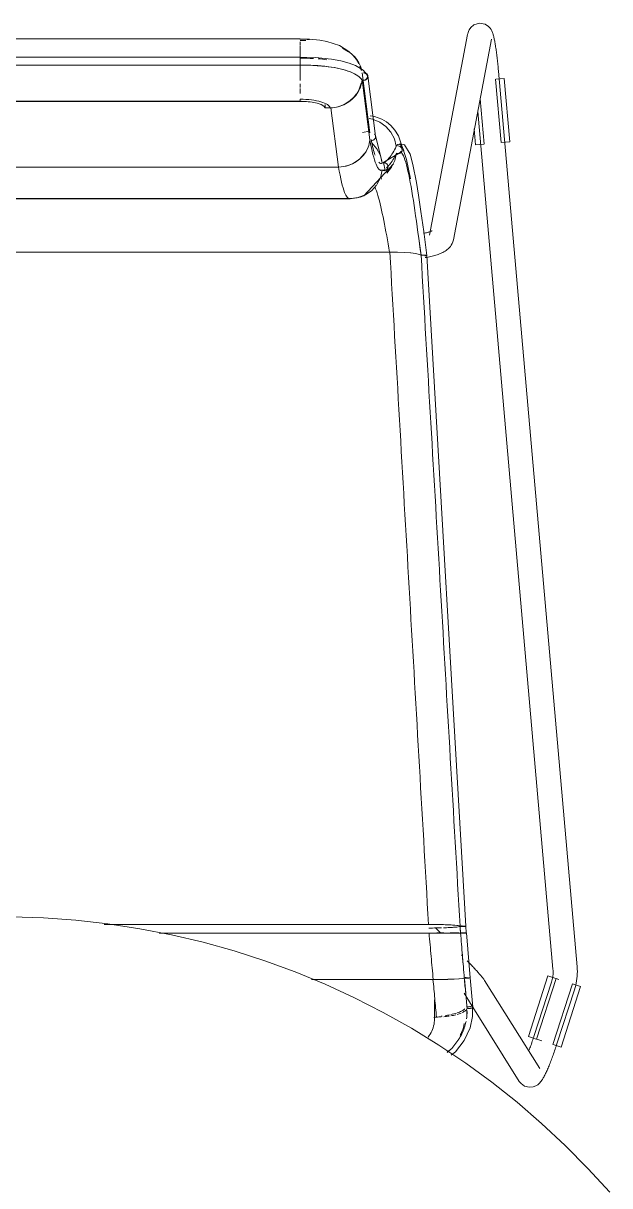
# Model space of a CAD drawing. Header units: millimetres. Extents: x 155920 to 295199, y -4084 to 97293.
# Drawn here: x 224784 to 225074, y 31574 to 32149 of the extents above; entities that cross this region are included whole.
import ezdxf

# ---------------------------------------------------------------- set-up
doc = ezdxf.new("R2010")
doc.units = ezdxf.units.MM
doc.header["$MEASUREMENT"] = 0
doc.layers.add('I-FURN', color=8, linetype='CONTINUOUS', lineweight=9)

msp = doc.modelspace()

# ---------------------------------------------------------------- linework, layer by layer
at = {"layer": 'I-FURN'}
for p, q in [((225006.89, 32148.3), (225009.64, 32149.14)), ((225009.64, 32149.14), (225012.41, 32148.65)), ((225012.41, 32148.65), (225014.06, 32147.61)), ((225003.76, 32143.55), (224984.94, 32044.26)), ((225003.84, 32143.96), (225003.76, 32143.55)), ((225003.98, 32144.48), (225003.84, 32143.96)), ((225004.19, 32145.1), (225003.98, 32144.48)), ((225004.57, 32145.9), (225004.19, 32145.1)), ((225005.32, 32146.98), (225004.57, 32145.9)), ((225006.89, 32148.3), (225005.32, 32146.98)), ((225014.06, 32147.61), (225014.91, 32146.71)), ((225014.91, 32146.71), (225015.39, 32146)), ((225015.39, 32146), (225015.7, 32145.44)), ((225015.7, 32145.44), (225015.91, 32144.97)), ((225015.91, 32144.97), (225016.08, 32144.54)), ((225016.08, 32144.54), (225016.22, 32144.13)), ((225016.22, 32144.13), (225016.35, 32143.74)), ((225016.35, 32143.74), (225016.46, 32143.34)), ((225016.46, 32143.34), (225016.57, 32142.94)), ((225016.57, 32142.94), (225016.67, 32142.53)), ((224920.85, 32141.36), (224626, 32141.36)), ((224920.85, 32141.19), (224920.85, 32141.36)), ((224925.37, 32141.28), (224920.85, 32141.36)), ((224920.85, 32141.34), (224920.85, 32141.06)), ((224920.85, 32139.87), (224920.85, 32138.12)), ((224920.85, 32137.84), (224920.85, 32135.26)), ((224930.58, 32140.76), (224925.37, 32141.28)), ((224934.08, 32140.11), (224930.58, 32140.76)), ((224940.23, 32138.09), (224934.08, 32140.11)), ((224944.94, 32135.22), (224940.23, 32138.09)), ((224996.73, 32042.02), (225015.55, 32141.31)), ((225016.67, 32142.53), (225016.77, 32142.1)), ((225016.77, 32142.1), (225016.87, 32141.66)), ((225016.87, 32141.66), (225016.97, 32141.2)), ((225016.97, 32141.2), (225017.07, 32140.72)), ((225017.07, 32140.72), (225017.16, 32140.22)), ((225017.16, 32140.22), (225017.25, 32139.71)), ((225017.25, 32139.71), (225017.35, 32139.18)), ((225017.35, 32139.18), (225017.44, 32138.63)), ((225017.44, 32138.63), (225017.53, 32138.06)), ((225017.53, 32138.06), (225017.63, 32137.47)), ((225017.63, 32137.47), (225017.72, 32136.87)), ((224920.85, 32132.32), (224626, 32132.32)), ((224920.85, 32132.08), (224920.85, 32135.1)), ((224920.85, 32135.09), (224920.85, 32132.08)), ((224920.85, 32132.32), (224920.85, 32128.47)), ((224928.41, 32132.18), (224920.85, 32132.32)), ((224920.85, 32132.25), (224920.85, 32132.32)), ((224920.85, 32132.06), (224920.85, 32132.25)), ((224920.85, 32131.75), (224920.85, 32132.06)), ((224920.85, 32131.36), (224920.85, 32131.75)), ((224920.85, 32130.91), (224920.85, 32131.36)), ((224936.3, 32131.38), (224928.41, 32132.18)), ((224941.01, 32130.51), (224936.3, 32131.38)), ((224946.92, 32133.38), (224944.94, 32135.22)), ((224948.59, 32131.31), (224946.92, 32133.38)), ((224949.92, 32129.04), (224948.59, 32131.31)), ((225017.72, 32136.87), (225017.81, 32136.25)), ((225017.81, 32136.25), (225017.9, 32135.62)), ((225017.9, 32135.62), (225017.99, 32134.97)), ((225017.99, 32134.97), (225018.07, 32134.3)), ((225018.07, 32134.3), (225018.16, 32133.63)), ((225018.16, 32133.63), (225018.25, 32132.94)), ((225018.25, 32132.94), (225018.33, 32132.24)), ((225018.33, 32132.24), (225018.41, 32131.53)), ((225018.41, 32131.53), (225018.49, 32130.81)), ((224626, 32128.36), (224920.85, 32128.36)), ((224920.85, 32130.42), (224920.85, 32130.91)), ((224920.85, 32129.92), (224920.85, 32130.42)), ((224920.85, 32129.44), (224920.85, 32129.92)), ((224920.85, 32129.03), (224920.85, 32129.44)), ((224920.85, 32128.7), (224920.85, 32129.03)), ((224920.85, 32128.47), (224920.85, 32128.7)), ((224920.85, 32124.58), (224920.85, 32128.39)), ((224920.85, 32128.39), (224920.85, 32120.83)), ((224927.08, 32128.28), (224920.85, 32128.36)), ((224933.64, 32127.75), (224927.08, 32128.28)), ((224937.65, 32127.16), (224933.64, 32127.75)), ((224942.08, 32126.19), (224937.65, 32127.16)), ((224945.06, 32129.43), (224941.01, 32130.51)), ((224945.52, 32125.1), (224942.08, 32126.19)), ((224948.22, 32128.24), (224945.06, 32129.43)), ((224952.05, 32125.93), (224948.22, 32128.24)), ((224953.95, 32123.55), (224952.05, 32125.93)), ((225018.49, 32130.81), (225018.57, 32130.09)), ((225018.57, 32130.09), (225018.65, 32129.35)), ((225018.65, 32129.35), (225018.73, 32128.62)), ((225018.73, 32128.62), (225018.8, 32127.87)), ((225018.8, 32127.87), (225018.87, 32127.12)), ((225018.87, 32127.12), (225018.94, 32126.37)), ((225018.94, 32126.37), (225019.01, 32125.62)), ((225019.01, 32125.62), (225019.03, 32125.46)), ((224920.85, 32124.07), (224920.85, 32124.39)), ((224951.46, 32124.61), (224955.31, 32094.92)), ((224955.33, 32091.37), (224951.48, 32121.07)), ((224952.23, 32118.64), (224951.92, 32121.08)), ((224954.3, 32123.05), (224958.16, 32093.27)), ((225017.61, 32121.48), (225020.37, 32090.07)), ((225017.73, 32121.49), (225019.8, 32121.68)), ((225057.97, 31682.14), (225019.03, 32125.46)), ((225019.8, 32121.68), (225021.84, 32121.86)), ((225021.84, 32121.86), (225024.6, 32090.45)), ((224920.85, 32119.2), (224920.85, 32117.36)), ((224920.85, 32116.84), (224920.85, 32114.37)), ((224920.85, 32110.52), (224626, 32110.52)), ((224626, 32110.46), (224920.85, 32110.46)), ((224920.85, 32110.46), (224923.89, 32110.35)), ((224923.89, 32110.35), (224926.74, 32110.03)), ((224926.74, 32110.03), (224929.23, 32109.52)), ((224929.23, 32109.52), (224931.21, 32108.85)), ((224931.21, 32108.85), (224932.57, 32108.06)), ((224933.2, 32107.2), (224933.2, 32108.87)), ((225011.92, 32089.33), (225009.95, 32111.81)), ((224932.57, 32108.06), (224933.2, 32107.2)), ((224933.2, 32107.2), (224935.92, 32107.27)), ((224935.92, 32107.27), (224939.78, 32077.99)), ((224957.69, 32102.95), (224955.43, 32103.24)), ((224961.29, 32101.65), (224957.69, 32102.95)), ((225008.74, 32105.44), (225046.02, 31681.09)), ((224954.96, 32101.98), (224956.7, 32101.61)), ((224956.7, 32101.61), (224954.96, 32101.98)), ((224960.22, 32100.21), (224956.7, 32101.61)), ((224963.3, 32098.04), (224960.22, 32100.21)), ((224963.57, 32100.31), (224961.29, 32101.65)), ((224965.78, 32095.21), (224963.3, 32098.04)), ((224965.73, 32098.53), (224963.57, 32100.31)), ((224967.73, 32096.29), (224965.73, 32098.53)), ((225007, 32096.85), (225007.69, 32088.96)), ((224955.18, 32095.7), (224951.69, 32095.01)), ((224955.8, 32091.21), (224956.3, 32091.18)), ((224956.3, 32091.18), (224956.79, 32091.25)), ((224956.79, 32091.25), (224957.24, 32091.45)), ((224957.24, 32091.45), (224957.62, 32091.75)), ((224957.92, 32093.95), (224957.62, 32094.34)), ((224957.62, 32091.75), (224957.92, 32092.13)), ((224958.11, 32093.51), (224957.92, 32093.95)), ((224957.92, 32092.13), (224958.11, 32092.57)), ((224958.17, 32093.04), (224958.11, 32093.51)), ((224958.11, 32092.57), (224958.17, 32093.04)), ((224958.14, 32093.35), (224961.11, 32081.74)), ((224967.52, 32091.89), (224965.78, 32095.21)), ((224968.43, 32088.26), (224967.52, 32091.89)), ((224969.54, 32093.47), (224967.73, 32096.29)), ((224973.53, 32081.75), (224969.54, 32093.47)), ((224958.82, 32087), (224956.31, 32089.88)), ((224960.58, 32083.61), (224958.82, 32087)), ((224971.1, 32085.7), (224961.71, 32079.99)), ((224968.9, 32088.43), (224968.43, 32088.26)), ((224968.43, 32088.26), (224968.9, 32088.42)), ((224970.25, 32089.48), (224969.33, 32089.18)), ((224969.39, 32088.47), (224969.89, 32088.39)), ((224969.89, 32088.39), (224969.4, 32088.47)), ((224969.89, 32088.39), (224970.34, 32088.2)), ((224970.35, 32088.2), (224969.89, 32088.39)), ((224972.43, 32088.95), (224970.25, 32089.48)), ((224970.34, 32088.2), (224970.73, 32087.89)), ((224970.73, 32087.89), (224970.35, 32088.2)), ((224970.73, 32087.89), (224971.03, 32087.5)), ((224971.03, 32087.5), (224970.73, 32087.89)), ((224971.06, 32085.61), (224970.77, 32085.21)), ((224970.77, 32085.21), (224971.06, 32085.61)), ((224971.03, 32087.5), (224971.23, 32087.04)), ((224971.23, 32087.04), (224971.03, 32087.5)), ((224971.24, 32086.07), (224971.06, 32085.61)), ((224971.06, 32085.61), (224971.24, 32086.07)), ((224971.23, 32087.04), (224971.3, 32086.56)), ((224971.3, 32086.56), (224971.23, 32087.04)), ((224971.3, 32086.56), (224971.24, 32086.07)), ((224971.24, 32086.07), (224971.3, 32086.56)), ((224975.21, 32084.31), (224972.43, 32088.95)), ((225009.73, 32089.14), (225007.69, 32088.96)), ((225011.8, 32089.32), (225009.73, 32089.14)), ((225022.56, 32090.27), (225020.49, 32090.08)), ((225024.6, 32090.45), (225022.56, 32090.27)), ((224943.55, 32078.47), (224947.1, 32079.79)), ((224947.1, 32079.79), (224950.21, 32081.86)), ((224950.21, 32081.86), (224952.7, 32084.6)), ((224966.99, 32079.51), (224952.39, 32063.81)), ((224961.47, 32079.89), (224960.58, 32083.61)), ((224961.11, 32081.74), (224961.44, 32079.87)), ((224961.47, 32079.89), (224961.94, 32080.05)), ((224961.94, 32080.05), (224961.47, 32079.89)), ((224961.94, 32080.05), (224962.43, 32080.09)), ((224962.44, 32080.09), (224961.94, 32080.05)), ((224962.98, 32076.28), (224962.15, 32080.18)), ((224962.43, 32080.09), (224962.92, 32080.01)), ((224962.93, 32080.01), (224962.44, 32080.09)), ((224962.92, 32080.01), (224963.38, 32079.81)), ((224963.38, 32079.81), (224962.93, 32080.01)), ((224963.38, 32079.81), (224963.76, 32079.49)), ((224963.76, 32079.49), (224963.38, 32079.81)), ((224967.69, 32081.16), (224966.04, 32077.84)), ((224966.05, 32077.84), (224967.69, 32081.16)), ((224968.48, 32084.78), (224967.69, 32081.16)), ((224967.69, 32081.16), (224968.48, 32084.77)), ((224968.95, 32084.62), (224968.48, 32084.78)), ((224968.48, 32084.77), (224968.95, 32084.62)), ((224969.45, 32084.6), (224968.95, 32084.62)), ((224968.95, 32084.62), (224969.45, 32084.59)), ((224969.94, 32084.69), (224969.45, 32084.6)), ((224969.45, 32084.59), (224969.94, 32084.68)), ((224970.39, 32084.89), (224969.94, 32084.69)), ((224969.94, 32084.68), (224970.39, 32084.89)), ((224970.77, 32085.21), (224970.39, 32084.89)), ((224970.39, 32084.89), (224970.77, 32085.21)), ((224975.43, 32072.09), (224973.53, 32081.75)), ((224976.61, 32079.31), (224975.21, 32084.31)), ((224939.78, 32077.99), (224607.07, 32077.99)), ((224607.07, 32077.99), (224939.78, 32077.99)), ((224939.78, 32077.99), (224943.55, 32078.47)), ((224963.28, 32076.42), (224960.4, 32076.37)), ((224960.58, 32072.67), (224961.47, 32076.38)), ((224961.94, 32076.23), (224961.47, 32076.39)), ((224961.47, 32076.38), (224961.94, 32076.22)), ((224962.43, 32076.19), (224961.94, 32076.23)), ((224961.94, 32076.22), (224962.44, 32076.18)), ((224962.92, 32076.27), (224962.43, 32076.19)), ((224962.44, 32076.18), (224962.93, 32076.27)), ((224963.38, 32076.47), (224962.92, 32076.27)), ((224962.93, 32076.27), (224963.38, 32076.47)), ((224963.76, 32076.78), (224963.38, 32076.47)), ((224963.38, 32076.47), (224963.76, 32076.78)), ((224966.04, 32077.84), (224963.65, 32075)), ((224963.65, 32075), (224966.05, 32077.84)), ((224963.76, 32079.49), (224964.05, 32079.09)), ((224964.06, 32079.09), (224963.76, 32079.49)), ((224964.05, 32077.19), (224963.76, 32076.78)), ((224963.76, 32076.78), (224964.06, 32077.19)), ((224964.05, 32079.09), (224964.24, 32078.63)), ((224964.24, 32077.65), (224964.05, 32077.19)), ((224964.24, 32078.63), (224964.06, 32079.09)), ((224964.06, 32077.19), (224964.24, 32077.65)), ((224964.24, 32078.63), (224964.31, 32078.14)), ((224964.31, 32078.14), (224964.24, 32078.63)), ((224964.31, 32078.14), (224964.24, 32077.65)), ((224964.24, 32077.65), (224964.31, 32078.14)), ((224978.41, 32070.3), (224976.61, 32079.31)), ((224958.59, 32068.96), (224956.31, 32066.41)), ((224956.31, 32066.4), (224958.6, 32068.96)), ((224960.57, 32072.67), (224958.82, 32069.28)), ((224958.82, 32069.28), (224960.58, 32072.67)), ((224979.45, 32063.98), (224978.41, 32070.3)), ((224945.82, 32062.39), (224601.03, 32062.39)), ((224601.03, 32062.39), (224945.82, 32062.39)), ((224601.57, 32062.24), (224906.37, 32062.24)), ((224906.37, 32062.24), (224945.28, 32062.24)), ((224949.03, 32062.68), (224945.28, 32062.24)), ((224949.61, 32062.87), (224945.82, 32062.4)), ((224945.82, 32062.39), (224949.61, 32062.87)), ((224953.49, 32064.41), (224949.03, 32062.68)), ((224953.17, 32064.24), (224949.61, 32062.87)), ((224949.61, 32062.87), (224953.18, 32064.23)), ((224952.39, 32063.81), (224950.47, 32063.11)), ((224956.31, 32066.41), (224953.17, 32064.24)), ((224953.18, 32064.23), (224956.31, 32066.4)), ((224980.63, 32055.96), (224979.45, 32063.98)), ((224981.98, 32046.03), (224980.63, 32055.96)), ((224982.39, 32045.28), (224981.9, 32045.18)), ((224983.54, 32034.18), (224981.98, 32046.03)), ((224982.86, 32045.38), (224982.39, 32045.28)), ((224983.31, 32045.48), (224982.86, 32045.38)), ((224983.73, 32045.59), (224983.31, 32045.48)), ((224984.12, 32045.7), (224983.73, 32045.59)), ((224984.49, 32045.81), (224984.12, 32045.7)), ((224984.83, 32045.91), (224984.49, 32045.81)), ((224985.13, 32046.02), (224984.83, 32045.91)), ((224985.4, 32046.12), (224985.13, 32046.02)), ((224985.63, 32046.22), (224985.4, 32046.12)), ((224985.83, 32046.3), (224985.63, 32046.22)), ((224985.98, 32046.38), (224985.83, 32046.3)), ((224986.06, 32046.43), (224985.98, 32046.38)), ((224986.14, 32046.47), (224986.06, 32046.43)), ((224986.16, 32046.48), (224986.14, 32046.47)), ((224995.67, 32039.35), (224995.19, 32038.66)), ((224996.11, 32040.14), (224995.67, 32039.35)), ((224996.48, 32041.03), (224996.11, 32040.14)), ((224996.73, 32042.02), (224996.48, 32041.03)), ((224965.12, 32035.89), (224581.72, 32035.89)), ((224581.72, 32035.89), (224965.12, 32035.89)), ((224968.89, 32035.83), (224965.12, 32035.89)), ((224965.2, 32035.89), (224968.89, 32035.83)), ((224972.43, 32035.68), (224968.89, 32035.83)), ((224968.96, 32035.83), (224972.43, 32035.68)), ((224975.53, 32035.44), (224972.43, 32035.68)), ((224972.48, 32035.68), (224975.53, 32035.44)), ((224978.02, 32035.13), (224975.53, 32035.44)), ((224975.56, 32035.44), (224978.03, 32035.13)), ((224979.77, 32034.76), (224978.02, 32035.13)), ((224978.03, 32035.13), (224979.77, 32034.76)), ((224979.77, 32034.76), (224980.68, 32034.36)), ((224980.67, 32034.36), (224979.77, 32034.76)), ((224981.14, 32034.38), (224980.67, 32034.36)), ((224980.68, 32034.36), (224981.15, 32034.38)), ((224981.64, 32034.39), (224981.14, 32034.38)), ((224981.15, 32034.38), (224981.65, 32034.39)), ((224982.13, 32034.38), (224981.64, 32034.39)), ((224981.65, 32034.39), (224982.14, 32034.38)), ((224982.59, 32034.36), (224982.13, 32034.38)), ((224982.14, 32034.38), (224982.59, 32034.36)), ((224982.98, 32034.32), (224982.59, 32034.36)), ((224982.59, 32034.36), (224982.98, 32034.32)), ((224982.62, 32033.99), (224983, 32034.03)), ((224983.01, 32034.03), (224982.63, 32033.99)), ((224983.27, 32034.28), (224982.98, 32034.32)), ((224982.98, 32034.32), (224983.28, 32034.28)), ((224983, 32034.03), (224983.29, 32034.07)), ((224983.3, 32034.07), (224983.01, 32034.03)), ((224983.48, 32034.12), (224983.54, 32034.17)), ((224983.54, 32034.17), (224983.48, 32034.12)), ((224983.54, 32034.17), (225002.83, 31702.27)), ((224984.81, 32033.53), (224984.13, 32033.39)), ((224985.48, 32033.67), (224984.81, 32033.53)), ((224986.13, 32033.82), (224985.48, 32033.67)), ((224986.78, 32033.98), (224986.13, 32033.82)), ((224987.41, 32034.16), (224986.78, 32033.98)), ((224988.02, 32034.34), (224987.41, 32034.16)), ((224988.63, 32034.53), (224988.02, 32034.34)), ((224989.22, 32034.74), (224988.63, 32034.53)), ((224989.8, 32034.96), (224989.22, 32034.74)), ((224990.37, 32035.19), (224989.8, 32034.96)), ((224990.93, 32035.45), (224990.37, 32035.19)), ((224991.49, 32035.72), (224990.93, 32035.45)), ((224992.02, 32036.01), (224991.49, 32035.72)), ((224992.56, 32036.33), (224992.02, 32036.01)), ((224993.1, 32036.69), (224992.56, 32036.33)), ((224993.63, 32037.09), (224993.1, 32036.69)), ((224994.16, 32037.55), (224993.63, 32037.09)), ((224994.68, 32038.06), (224994.16, 32037.55)), ((224995.19, 32038.66), (224994.68, 32038.06)), ((224983.44, 32033.27), (224982.73, 32033.15)), ((224984.13, 32033.39), (224983.44, 32033.27)), ((224793.73, 31706.34), (224777.74, 31706.83)), ((224809.69, 31705.21), (224793.73, 31706.34)), ((224825.59, 31703.44), (224809.69, 31705.21)), ((224984.38, 31703.16), (224823.8, 31703.16)), ((224823.8, 31703.16), (224984.38, 31703.16)), ((224841.41, 31701.04), (224825.59, 31703.44)), ((224857.12, 31698), (224841.41, 31701.04)), ((224988.16, 31703.13), (224984.38, 31703.16)), ((224984.49, 31701.37), (224988.17, 31701.4)), ((224990.44, 31698.85), (224987.86, 31701.52)), ((224991.72, 31703.05), (224988.16, 31703.13)), ((224988.17, 31701.4), (224990.73, 31701.45)), ((224994.85, 31702.93), (224991.72, 31703.05)), ((224991.72, 31701.48), (224994.84, 31701.6)), ((224994.84, 31701.6), (224997.33, 31701.76)), ((224997.36, 31702.77), (224994.85, 31702.93)), ((224997.33, 31701.76), (224999.09, 31701.96)), ((224999.11, 31702.58), (224997.36, 31702.77)), ((224999.09, 31701.96), (224999.99, 31702.17)), ((225000, 31702.36), (224999.11, 31702.58)), ((224999.99, 31702.17), (225000.46, 31702.16)), ((225000.46, 31702.37), (225000, 31702.36)), ((225000.96, 31702.38), (225000.46, 31702.37)), ((225000.46, 31702.16), (225000.95, 31702.15)), ((225000.95, 31702.15), (225001.44, 31702.16)), ((225001.45, 31702.37), (225000.96, 31702.38)), ((225001.44, 31702.16), (225001.89, 31702.17)), ((225001.9, 31702.36), (225001.45, 31702.37)), ((225001.89, 31702.17), (225002.28, 31702.19)), ((225002.28, 31702.34), (225001.9, 31702.36)), ((225002.58, 31702.32), (225002.28, 31702.34)), ((225002.28, 31702.19), (225002.57, 31702.21)), ((225002.57, 31702.21), (225002.76, 31702.24)), ((225002.76, 31702.29), (225002.58, 31702.32)), ((225002.83, 31702.27), (225002.76, 31702.29)), ((225002.76, 31702.24), (225002.83, 31702.26)), ((225003.1, 31698.91), (225002.83, 31702.27)), ((224984.64, 31698.84), (224850.9, 31698.84)), ((224850.9, 31698.84), (224984.64, 31698.84)), ((224872.69, 31694.34), (224857.12, 31698)), ((224888.11, 31690.06), (224872.69, 31694.34)), ((224988.43, 31698.84), (224984.64, 31698.84)), ((224984.64, 31698.84), (224988.43, 31698.84)), ((224988.43, 31698.97), (224991.99, 31698.96)), ((224991.99, 31698.96), (224988.43, 31698.97)), ((224991.99, 31698.85), (224988.43, 31698.84)), ((224988.43, 31698.84), (224992, 31698.85)), ((224995.12, 31698.86), (224992, 31698.85)), ((224992, 31698.85), (224995.13, 31698.86)), ((224995.11, 31698.95), (224997.61, 31698.94)), ((224997.61, 31698.94), (224995.11, 31698.95)), ((224997.63, 31698.87), (224995.13, 31698.86)), ((224995.13, 31698.86), (224997.63, 31698.87)), ((224997.61, 31698.94), (224999.36, 31698.93)), ((224999.36, 31698.93), (224997.61, 31698.94)), ((224999.38, 31698.88), (224997.63, 31698.87)), ((224997.63, 31698.87), (224999.38, 31698.88)), ((225000.26, 31698.9), (224999.38, 31698.88)), ((224999.38, 31698.88), (225000.27, 31698.9)), ((225000.26, 31698.91), (225000.73, 31698.91)), ((225000.73, 31698.91), (225000.26, 31698.91)), ((225000.73, 31698.9), (225000.26, 31698.9)), ((225000.27, 31698.9), (225000.74, 31698.9)), ((225000.73, 31698.91), (225001.22, 31698.91)), ((225001.23, 31698.91), (225000.73, 31698.91)), ((225001.23, 31698.9), (225000.73, 31698.9)), ((225000.74, 31698.9), (225001.23, 31698.9)), ((225001.22, 31698.91), (225001.72, 31698.91)), ((225001.72, 31698.91), (225001.23, 31698.91)), ((225001.72, 31698.9), (225001.23, 31698.9)), ((225001.23, 31698.9), (225001.73, 31698.9)), ((225001.72, 31698.91), (225002.17, 31698.91)), ((225002.17, 31698.91), (225001.72, 31698.91)), ((225002.17, 31698.9), (225001.72, 31698.9)), ((225001.73, 31698.9), (225002.18, 31698.9)), ((225002.17, 31698.91), (225002.55, 31698.91)), ((225002.55, 31698.91), (225002.17, 31698.91)), ((225002.55, 31698.9), (225002.17, 31698.9)), ((225002.18, 31698.9), (225002.56, 31698.9)), ((225002.55, 31698.91), (225002.84, 31698.91)), ((225002.85, 31698.91), (225002.55, 31698.91)), ((225002.85, 31698.9), (225002.55, 31698.9)), ((225002.56, 31698.9), (225002.85, 31698.9)), ((225002.84, 31698.91), (225003.03, 31698.91)), ((225003.04, 31698.91), (225002.85, 31698.91)), ((225003.04, 31698.9), (225002.85, 31698.9)), ((225002.85, 31698.9), (225003.04, 31698.9)), ((225003.03, 31698.91), (225003.1, 31698.91)), ((225003.1, 31698.91), (225003.04, 31698.9)), ((225003.04, 31698.9), (225003.11, 31698.91)), ((225003.11, 31698.91), (225003.04, 31698.91)), ((225003.11, 31698.91), (225004.93, 31676.71)), ((224903.34, 31685.17), (224888.11, 31690.06)), ((224918.37, 31679.67), (224903.34, 31685.17)), ((225001.2, 31687.66), (225000.72, 31688.17)), ((225004.01, 31684.69), (225003.56, 31685.18)), ((225004.46, 31684.22), (225004.01, 31684.69)), ((225004.9, 31683.75), (225004.46, 31684.22)), ((225005.33, 31683.28), (225004.9, 31683.75)), ((225005.76, 31682.83), (225005.33, 31683.28)), ((225006.17, 31682.38), (225005.76, 31682.83)), ((224933.16, 31673.58), (224918.37, 31679.67)), ((225002.57, 31676.81), (225002.09, 31676.8)), ((225002.09, 31676.8), (225002.56, 31676.81)), ((225002.56, 31676.81), (225003.06, 31676.81)), ((225003.06, 31676.81), (225002.57, 31676.81)), ((225003.56, 31676.8), (225003.06, 31676.81)), ((225003.06, 31676.81), (225003.55, 31676.8)), ((225003.55, 31676.8), (225004, 31676.79)), ((225004.01, 31676.79), (225003.56, 31676.8)), ((225006.57, 31681.95), (225006.17, 31682.38)), ((225006.97, 31681.52), (225006.57, 31681.95)), ((225007.35, 31681.11), (225006.97, 31681.52)), ((225007.71, 31680.71), (225007.35, 31681.11)), ((225008.07, 31680.32), (225007.71, 31680.71)), ((225008.41, 31679.94), (225008.07, 31680.32)), ((225008.74, 31679.58), (225008.41, 31679.94)), ((225009.06, 31679.23), (225008.74, 31679.58)), ((225009.36, 31678.89), (225009.06, 31679.23)), ((225009.65, 31678.57), (225009.36, 31678.89)), ((225009.92, 31678.26), (225009.65, 31678.57)), ((225010.18, 31677.96), (225009.92, 31678.26)), ((225010.42, 31677.68), (225010.18, 31677.96)), ((225010.65, 31677.42), (225010.42, 31677.68)), ((225010.86, 31677.16), (225010.65, 31677.42)), ((225011.07, 31676.92), (225010.86, 31677.16)), ((225011.26, 31676.69), (225011.07, 31676.92)), ((225043.53, 31677.67), (225033.85, 31647.67)), ((225043.53, 31677.67), (225045.49, 31677.04)), ((225045.49, 31677.04), (225047.46, 31676.41)), ((225045.89, 31677.13), (225045.78, 31676.48)), ((225045.98, 31677.79), (225045.89, 31677.13)), ((225046.04, 31678.45), (225045.98, 31677.79)), ((225046.02, 31681.09), (225046.07, 31680.43)), ((225046.08, 31679.11), (225046.04, 31678.45)), ((225046.07, 31680.43), (225046.09, 31679.77)), ((225046.09, 31679.77), (225046.08, 31679.11)), ((225057.9, 31676.4), (225058.01, 31677.53)), ((225057.98, 31682.1), (225057.98, 31682.14)), ((225058.06, 31680.96), (225057.98, 31682.1)), ((225058.01, 31677.53), (225058.07, 31678.67)), ((225058.09, 31679.82), (225058.06, 31680.96)), ((225058.07, 31678.67), (225058.09, 31679.82)), ((224926.47, 31675.87), (224986.58, 31675.87)), ((224986.58, 31675.87), (224926.47, 31675.87)), ((224947.7, 31666.9), (224933.16, 31673.58)), ((224986.58, 31675.87), (224990.34, 31675.9)), ((224990.35, 31675.9), (224986.7, 31675.87)), ((224990.34, 31675.9), (224993.88, 31675.97)), ((224993.88, 31675.98), (224990.44, 31675.9)), ((224993.88, 31675.97), (224996.98, 31676.09)), ((224996.98, 31676.09), (224993.94, 31675.98)), ((224996.98, 31676.09), (224999.45, 31676.24)), ((224999.46, 31676.24), (224997.02, 31676.09)), ((224999.45, 31676.24), (225001.19, 31676.42)), ((225001.19, 31676.42), (224999.47, 31676.24)), ((225002.08, 31676.61), (225001.19, 31676.42)), ((225001.19, 31676.42), (225002.08, 31676.61)), ((225002.08, 31676.61), (225002.55, 31676.6)), ((225002.55, 31676.6), (225002.08, 31676.61)), ((225002.55, 31676.6), (225003.05, 31676.6)), ((225003.05, 31676.6), (225002.55, 31676.6)), ((225003.05, 31676.6), (225003.54, 31676.61)), ((225003.54, 31676.61), (225003.05, 31676.6)), ((225003.54, 31676.61), (225004, 31676.62)), ((225003.99, 31676.62), (225003.54, 31676.61)), ((225004.37, 31676.63), (225003.99, 31676.62)), ((225004, 31676.62), (225004.38, 31676.63)), ((225004.67, 31676.65), (225004.37, 31676.63)), ((225004.38, 31676.63), (225004.67, 31676.65)), ((225004.68, 31676.76), (225004.39, 31676.78)), ((225004.39, 31676.78), (225004.68, 31676.76)), ((225004.67, 31676.65), (225004.86, 31676.68)), ((225004.87, 31676.73), (225004.68, 31676.76)), ((225004.68, 31676.76), (225004.86, 31676.73)), ((225004.86, 31676.73), (225004.93, 31676.71)), ((225004.86, 31676.68), (225004.93, 31676.7)), ((225004.93, 31676.7), (225004.86, 31676.68)), ((225004.93, 31676.71), (225004.87, 31676.73)), ((225004.93, 31676.71), (225006.35, 31662.21)), ((225011.44, 31676.47), (225011.26, 31676.69)), ((225011.61, 31676.25), (225011.44, 31676.47)), ((225011.78, 31676.02), (225011.61, 31676.25)), ((225011.97, 31675.76), (225011.78, 31676.02)), ((225012.18, 31675.44), (225011.97, 31675.76)), ((225039.49, 31631.85), (225012.18, 31675.44)), ((225045.28, 31674.53), (225036.56, 31647.72)), ((225037.89, 31646.36), (225047.58, 31676.37)), ((225045.48, 31675.19), (225045.28, 31674.55)), ((225045.28, 31674.55), (225045.28, 31674.53)), ((225045.64, 31675.83), (225045.48, 31675.19)), ((225045.78, 31676.48), (225045.64, 31675.83)), ((225055.65, 31673.76), (225045.96, 31643.76)), ((225047.67, 31676.34), (225048.84, 31675.96)), ((225059.69, 31672.46), (225050, 31642.45)), ((225055.76, 31673.72), (225057.74, 31673.09)), ((225056.69, 31670.82), (225057.02, 31671.92)), ((225057.02, 31671.92), (225057.31, 31673.02)), ((225057.31, 31673.02), (225057.55, 31674.14)), ((225057.55, 31674.14), (225057.75, 31675.26)), ((225057.74, 31673.09), (225059.69, 31672.46)), ((225057.75, 31675.26), (225057.9, 31676.4)), ((224961.96, 31659.64), (224947.7, 31666.9)), ((224987.29, 31656.08), (224987.29, 31665.83)), ((225002.01, 31669.07), (225006.05, 31662.62)), ((225047.98, 31644.01), (225056.69, 31670.82)), ((224975.91, 31651.82), (224961.96, 31659.64)), ((225006.14, 31657.65), (225006.23, 31663.11)), ((225006.28, 31662.25), (225029.32, 31625.48)), ((224988.28, 31657.32), (224987.23, 31657.32)), ((225004.93, 31652), (225006.14, 31657.65)), ((224989.55, 31643.44), (224975.91, 31651.82)), ((224999.45, 31646.39), (225001.36, 31650.08)), ((225002.03, 31645.68), (225004.93, 31652)), ((225002.83, 31634.53), (224989.55, 31643.44)), ((224995.96, 31641.82), (224999.45, 31646.39)), ((224997.69, 31640.16), (225002.03, 31645.68)), ((225035.8, 31647.04), (225033.85, 31647.67)), ((225034.59, 31642), (225034.83, 31642.65)), ((225034.83, 31642.65), (225035.06, 31643.3)), ((225035.06, 31643.3), (225035.3, 31643.97)), ((225035.3, 31643.97), (225035.53, 31644.64)), ((225035.53, 31644.64), (225035.77, 31645.32)), ((225035.77, 31645.32), (225036, 31646.01)), ((225037.77, 31646.4), (225035.8, 31647.04)), ((225036, 31646.01), (225036.23, 31646.69)), ((225036.23, 31646.69), (225036.46, 31647.39)), ((225036.46, 31647.39), (225036.56, 31647.72)), ((225037.99, 31646.33), (225040.46, 31645.53)), ((225048.05, 31643.08), (225046.08, 31643.72)), ((225047.34, 31642.07), (225047.58, 31642.81)), ((225047.58, 31642.81), (225047.83, 31643.55)), ((225047.83, 31643.55), (225047.98, 31644.01)), ((225050, 31642.45), (225048.05, 31643.08)), ((224993.63, 31639.87), (224995.96, 31641.82)), ((224995.65, 31638.52), (224997.69, 31640.16)), ((225034.12, 31640.74), (225034.36, 31641.36)), ((225034.36, 31641.36), (225034.59, 31642)), ((225045.31, 31636.4), (225045.57, 31637.08)), ((225045.57, 31637.08), (225045.82, 31637.77)), ((225045.82, 31637.77), (225046.08, 31638.47)), ((225046.08, 31638.47), (225046.33, 31639.18)), ((225046.33, 31639.18), (225046.58, 31639.89)), ((225046.58, 31639.89), (225046.84, 31640.61)), ((225046.84, 31640.61), (225047.09, 31641.34)), ((225047.09, 31641.34), (225047.34, 31642.07)), ((225015.75, 31625.1), (225002.83, 31634.53)), ((225042.84, 31630.4), (225043.08, 31630.93)), ((225043.08, 31630.93), (225043.32, 31631.47)), ((225043.32, 31631.47), (225043.56, 31632.03)), ((225043.56, 31632.03), (225043.81, 31632.61)), ((225043.81, 31632.61), (225044.05, 31633.21)), ((225044.05, 31633.21), (225044.3, 31633.82)), ((225044.3, 31633.82), (225044.55, 31634.44)), ((225044.55, 31634.44), (225044.81, 31635.08)), ((225044.81, 31635.08), (225045.06, 31635.74)), ((225045.06, 31635.74), (225045.31, 31636.4)), ((225028.28, 31615.15), (225015.75, 31625.1)), ((225030.21, 31624.36), (225029.32, 31625.48)), ((225039.53, 31624.8), (225039.9, 31625.22)), ((225039.9, 31625.22), (225040.21, 31625.62)), ((225040.21, 31625.62), (225040.49, 31626.01)), ((225040.49, 31626.01), (225040.75, 31626.4)), ((225040.75, 31626.4), (225040.99, 31626.79)), ((225040.99, 31626.79), (225041.22, 31627.19)), ((225041.22, 31627.19), (225041.45, 31627.6)), ((225041.45, 31627.6), (225041.68, 31628.03)), ((225041.68, 31628.03), (225041.91, 31628.47)), ((225041.91, 31628.47), (225042.14, 31628.93)), ((225042.14, 31628.93), (225042.37, 31629.4)), ((225042.37, 31629.4), (225042.61, 31629.89)), ((225042.61, 31629.89), (225042.84, 31630.4)), ((225030.21, 31624.36), (225031.94, 31623.14)), ((225031.94, 31623.14), (225034.17, 31622.55)), ((225034.17, 31622.55), (225036.14, 31622.72)), ((225036.14, 31622.72), (225037.53, 31623.24)), ((225037.53, 31623.24), (225038.44, 31623.81)), ((225038.44, 31623.81), (225039.07, 31624.33)), ((225039.07, 31624.33), (225039.53, 31624.8)), ((225040.41, 31604.71), (225028.28, 31615.15)), ((225052.11, 31593.8), (225040.41, 31604.71)), ((225063.36, 31582.42), (225052.11, 31593.8)), ((225074.15, 31570.61), (225063.36, 31582.42))]:
    msp.add_line(p, q, dxfattribs=at)
for centre, major_axis, ratio, start_param, end_param in [((224920.85, 32137.08), (-12.4, 0), 0.287441, 4.492176, 4.712389), ((224920.85, 32125.61), (0, -15.75), 0.000004, 0.290246, 0.472486), ((224939.65, 32093.06), (-15.78, 0), 0.955139, 2.787556, 3.029056), ((224956.21, 32093.04), (-1.96, 0), 0.955139, 1.359855, 3.903556), ((224939.65, 32093.06), (-15.78, 0), 0.955139, 1.579038, 2.787386)]:
    msp.add_ellipse(centre, major_axis=major_axis, ratio=ratio, start_param=start_param, end_param=end_param, dxfattribs=at)
for points in [[(224920.85, 32141.27), (224922.43, 32141.28), (224923.93, 32141.2), (224925.36, 32141.06)], [(224920.85, 32131.79), (224923.07, 32131.83), (224925.27, 32131.8), (224927.45, 32131.69)], [(224929.66, 32131.55), (224931.14, 32131.44), (224932.59, 32131.29), (224934, 32131.11)], [(224950.4, 32127.95), (224950.65, 32127.3), (224950.82, 32126.62), (224950.96, 32125.93)], [(224935.92, 32107.27), (224937.21, 32107.31), (224939.72, 32107.67), (224943.32, 32109.08), (224946.46, 32111.27), (224948.99, 32114.11), (224950.76, 32117.45), (224951.34, 32119.83), (224951.48, 32121.07)], [(224945.69, 32125.03), (224947.15, 32124.46), (224949.62, 32123.19), (224950.93, 32121.79), (224951.28, 32121.06)], [(224951.02, 32119.55), (224950.71, 32118.17), (224950.21, 32116.8), (224949.51, 32115.54)], [(224920.85, 32111.59), (224922.74, 32111.56), (224926.48, 32111.29), (224931.28, 32110.33), (224934.6, 32108.94), (224935.54, 32107.84), (224935.67, 32107.28)], [(224929.23, 32109.57), (224927.17, 32110.12), (224924.46, 32110.4), (224921.69, 32110.5)], [(224955.33, 32091.37), (224956.35, 32085.87), (224958.4, 32077.81), (224960.44, 32075.84), (224961.47, 32076.39)], [(224955.96, 32091.58), (224956.61, 32088.46), (224957.27, 32085.54), (224957.93, 32083.81)], [(224959.83, 32080.31), (224960.38, 32079.74), (224960.92, 32079.6), (224961.47, 32079.89)], [(224960.91, 32073.32), (224960.96, 32072.86), (224961.02, 32072.39), (224961.08, 32071.92)], [(224945.28, 32062.24), (224945.46, 32062.24), (224945.64, 32062.29), (224945.82, 32062.4)], [(224979.47, 32043.73), (224979.87, 32040.63), (224980.26, 32037.5), (224980.66, 32034.37)], [(224965.2, 32035.89), (224968.4, 31980.53), (224971.59, 31925.11), (224974.79, 31869.65)], [(225000, 31702.36), (224996.78, 31757.77), (224990.34, 31868.53), (224983.9, 31979.13), (224980.68, 32034.36)], [(224974.79, 31869.65), (224977.98, 31814.19), (224981.18, 31758.69), (224984.38, 31703.16)], [(224999.99, 31702.17), (225000.03, 31701.62), (225000.12, 31700.54), (225000.21, 31699.46), (225000.26, 31698.91)], [(225000, 31702.36), (225000.04, 31701.79), (225000.13, 31700.63), (225000.22, 31699.48), (225000.26, 31698.9)], [(224984.64, 31698.84), (224984.98, 31695.01), (224985.33, 31691.18), (224985.67, 31687.35)], [(225002.08, 31676.61), (225001.78, 31680.32), (225001.17, 31687.75), (225000.57, 31695.18), (225000.27, 31698.9)], [(224985.67, 31687.35), (224986.02, 31683.52), (224986.36, 31679.7), (224986.7, 31675.88)], [(224986.58, 31675.87), (224986.89, 31672.74), (224987.48, 31666.49), (224988.02, 31660.35), (224988.28, 31657.32)], [(225002.08, 31676.61), (225002.32, 31674.09), (225002.8, 31669.05), (225003.28, 31664.1), (225003.52, 31661.66)], [(225002.11, 31676.61), (225002.34, 31674.3), (225002.57, 31671.99), (225002.8, 31669.71)], [(224998.51, 31659.38), (224999.32, 31659.65), (225000.13, 31659.93), (225000.69, 31660.23)], [(225000.93, 31660.35), (225001.57, 31660.66), (225001.97, 31660.98), (225002.3, 31661.3)], [(225003.49, 31660.12), (225003.47, 31658.86), (225003.37, 31657.6), (225003.19, 31656.36)], [(225003.29, 31658.15), (225003.4, 31659.03), (225003.42, 31659.93), (225003.41, 31660.83)], [(224987.23, 31657.32), (224987.28, 31656.82), (224987.3, 31656.31), (224987.29, 31655.8)], [(224990.71, 31657.4), (224989.92, 31657.36), (224989.11, 31657.33), (224988.28, 31657.32)], [(224990.7, 31657.68), (224990.84, 31657.7), (224990.98, 31657.72), (224991.12, 31657.74)], [(224994.64, 31657.79), (224993.79, 31657.67), (224992.91, 31657.55), (224992, 31657.49)], [(224992.8, 31658), (224993.49, 31658.12), (224994.14, 31658.25), (224994.81, 31658.39)], [(224995.47, 31658.54), (224996.39, 31658.75), (224997.33, 31658.98), (224998.18, 31659.23)], [(224997.87, 31658.42), (224997.13, 31658.23), (224996.32, 31658.08), (224995.48, 31657.92)], [(225000.52, 31659.29), (224999.93, 31659.04), (224999.27, 31658.81), (224998.53, 31658.6)], [(224995.02, 31640.99), (224994.59, 31640.59), (224994.15, 31640.2), (224993.69, 31639.82)]]:
    msp.add_open_spline(points, degree=3, dxfattribs=at)
for points, knots in [([(224945.56, 32134.49), (224944.83, 32135.02), (224943.58, 32135.74), (224942.24, 32136.37), (224941.73, 32136.57)], [0.5455526, 0.5455526, 0.5455526, 0.5455526, 0.6666667, 0.739481, 0.739481, 0.739481, 0.739481]), ([(224951.25, 32125.82), (224951.09, 32126.56), (224950.53, 32128.43), (224948.99, 32131.26), (224947.31, 32133.09), (224946.35, 32133.87)], [0.0634811, 0.0634811, 0.0634811, 0.0634811, 0.1666667, 0.3333333, 0.5, 0.5, 0.5, 0.5]), ([(224920.85, 32128.39), (224923.2, 32128.43), (224927.85, 32128.36), (224934.7, 32127.73), (224940.81, 32126.64), (224944.02, 32125.63), (224945.51, 32125.09)], [0.0000052, 0.0000052, 0.0000052, 0.0000052, 0.1666667, 0.3333333, 0.5, 0.6602535, 0.6602535, 0.6602535, 0.6602535]), ([(224952.24, 32124.64), (224952.41, 32124.64), (224952.7, 32124.6), (224953.08, 32124.45), (224953.5, 32124.19), (224953.95, 32123.67), (224954.21, 32122.81), (224953.98, 32122.02), (224953.58, 32121.49), (224953.2, 32121.17), (224952.89, 32121.03), (224952.73, 32120.98)], [-0.875, -0.875, -0.875, -0.875, -0.8125, -0.765625, -0.71875, -0.625, -0.5, -0.375, -0.3125, -0.25, -0.1875, -0.1875, -0.1875, -0.1875]), ([(224952.34, 32120.89), (224952.48, 32120.89), (224952.7, 32120.92), (224952.99, 32121.01), (224953.26, 32121.11), (224953.58, 32121.31), (224953.9, 32121.62), (224954.13, 32121.99), (224954.27, 32122.35), (224954.32, 32122.66), (224954.32, 32122.93), (224954.29, 32123.19), (224954.21, 32123.44), (224954.1, 32123.69), (224953.91, 32123.99), (224953.58, 32124.3), (224953.19, 32124.52), (224952.83, 32124.61), (224952.57, 32124.65), (224952.41, 32124.66), (224952.34, 32124.66)], [0.1111111, 0.1111111, 0.1111111, 0.1111111, 0.1666667, 0.1944444, 0.2222222, 0.2777778, 0.3333333, 0.3888889, 0.4444444, 0.4791667, 0.5138889, 0.5486111, 0.5833333, 0.6180556, 0.6527778, 0.7222222, 0.7916667, 0.8263889, 0.8611111, 0.8888889, 0.8888889, 0.8888889, 0.8888889]), ([(224948.65, 32114.19), (224947.22, 32112.14), (224944.27, 32109.63), (224940.7, 32108.07), (224939.45, 32107.82)], [-0.6666667, -0.6666667, -0.6666667, -0.6666667, -0.3333333, -0.1666667, -0.1666667, -0.1666667, -0.1666667]), ([(224962.15, 32080.18), (224963.08, 32080.64), (224965.17, 32082.43), (224967.27, 32085.86), (224968.43, 32088.26)], [0.0974617, 0.0974617, 0.0974617, 0.0974617, 0.5, 1, 1, 1, 1]), ([(224968.43, 32088.26), (224969.45, 32089.82), (224970.71, 32089.59), (224971.96, 32086.68), (224972.2, 32086.05)], [0, 0, 0, 0, 0.25, 0.3070827, 0.3070827, 0.3070827, 0.3070827]), ([(224970.31, 32085.66), (224970.71, 32085.46), (224972.14, 32083.86), (224974.58, 32075.56), (224977.62, 32057.13), (224979.66, 32041.91), (224980.67, 32034.36)], [0.1500589, 0.1500589, 0.1500589, 0.1500589, 0.25, 0.5, 0.75, 1, 1, 1, 1]), ([(224963.6, 32077.65), (224964.06, 32078.04), (224965.68, 32079.71), (224967.31, 32082.37), (224968.48, 32084.78)], [0.3036932, 0.3036932, 0.3036932, 0.3036932, 0.5, 1, 1, 1, 1]), ([(224939.78, 32077.99), (224940.79, 32072.27), (224942.62, 32064.62), (224944.45, 32062.24), (224945.28, 32062.24)], [0, 0, 0, 0, 0.5, 0.9107153, 0.9107153, 0.9107153, 0.9107153]), ([(224957.83, 32068.16), (224958.31, 32067.02), (224959.77, 32062.77), (224962.2, 32052.06), (224964.15, 32041.28), (224965.12, 32035.89)], [0.375, 0.375, 0.375, 0.375, 0.5, 0.75, 1, 1, 1, 1]), ([(224984.38, 31703.16), (224985.65, 31703.16), (224988.2, 31703.14), (224991.8, 31703.06), (224994.97, 31702.94), (224998.33, 31702.72), (224999.72, 31702.51), (225000, 31702.36)], [-1, -1, -1, -1, -0.833333, -0.666667, -0.5, -0.333333, 0, 0, 0, 0]), ([(224990.73, 31701.45), (224989.9, 31701.43), (224987.87, 31701.39), (224985.73, 31701.37), (224984.49, 31701.37)], [-0.2847906, -0.2847906, -0.2847906, -0.2847906, -0.1666667, -0.003964, -0.003964, -0.003964, -0.003964]), ([(224999.99, 31702.17), (224999.7, 31702.02), (224998.31, 31701.81), (224994.95, 31701.59), (224992.85, 31701.51), (224991.73, 31701.48)], [-1, -1, -1, -1, -0.6666667, -0.5, -0.3333333, -0.3333333, -0.3333333, -0.3333333]), ([(225002.83, 31702.26), (225002.83, 31702.25), (225002.69, 31702.22), (225002.3, 31702.19), (225001.91, 31702.17), (225001.45, 31702.16), (225000.96, 31702.15), (225000.45, 31702.16), (225000.14, 31702.16), (224999.99, 31702.17)], [-0.5, -0.5, -0.5, -0.5, -0.375, -0.3125, -0.25, -0.1875, -0.125, -0.0625, 0, 0, 0, 0]), ([(225000, 31702.36), (225000.22, 31702.37), (225000.71, 31702.38), (225001.34, 31702.37), (225001.8, 31702.36), (225002.22, 31702.35), (225002.67, 31702.32), (225002.83, 31702.28), (225002.83, 31702.27)], [-1, -1, -1, -1, -0.90625, -0.8125, -0.765625, -0.71875, -0.625, -0.501507, -0.501507, -0.501507, -0.501507]), ([(225001.54, 31683.41), (225001.42, 31684.89), (225000.99, 31690.05), (225000.57, 31695.22), (225000.26, 31698.91)], [0.2991177, 0.2991177, 0.2991177, 0.2991177, 0.5, 1, 1, 1, 1]), ([(225003.52, 31661.66), (225003.37, 31661.26), (225002.81, 31660.52), (225001.68, 31659.82), (225001, 31659.5)], [0, 0, 0, 0, 0.1666667, 0.3309695, 0.3309695, 0.3309695, 0.3309695]), ([(225003.42, 31662.39), (225003.64, 31662.38), (225004.12, 31662.39), (225004.88, 31662.47), (225005.54, 31662.63), (225005.98, 31662.8), (225006.13, 31662.92), (225006.17, 31662.96)], [-1, -1, -1, -1, -0.90625, -0.8125, -0.71875, -0.625, -0.5625, -0.5625, -0.5625, -0.5625]), ([(225006.3, 31662.06), (225006.29, 31662.04), (225006.24, 31661.99), (225006.14, 31661.92), (225005.94, 31661.82), (225005.62, 31661.72), (225005.23, 31661.64), (225004.87, 31661.61), (225004.5, 31661.59), (225004.05, 31661.6), (225003.7, 31661.63), (225003.52, 31661.66)], [0.5555556, 0.5555556, 0.5555556, 0.5555556, 0.5833333, 0.6180556, 0.6527778, 0.7222222, 0.7916667, 0.8263889, 0.8611111, 0.9305556, 1, 1, 1, 1]), ([(224987.23, 31657.32), (224987.45, 31654.94), (224986.82, 31651.34), (224984.89, 31648.34), (224984.13, 31647.43)], [0, 0, 0, 0, 0.3333333, 0.5, 0.5, 0.5, 0.5]), ([(225002.94, 31655.08), (225002.5, 31652.97), (225001.49, 31649.89), (224999.85, 31647.12), (224999.27, 31646.25)], [0.1763318, 0.1763318, 0.1763318, 0.1763318, 0.3333333, 0.408557, 0.408557, 0.408557, 0.408557]), ([(224999.99, 31648.32), (225000.33, 31648.9), (225001.35, 31650.76), (225001.85, 31652.74), (225002.07, 31654.11)], [0.6175454, 0.6175454, 0.6175454, 0.6175454, 0.6666667, 0.7702374, 0.7702374, 0.7702374, 0.7702374])]:
    msp.add_open_spline(points, degree=3, knots=knots, dxfattribs=at)

doc.saveas('drawing.dxf')
